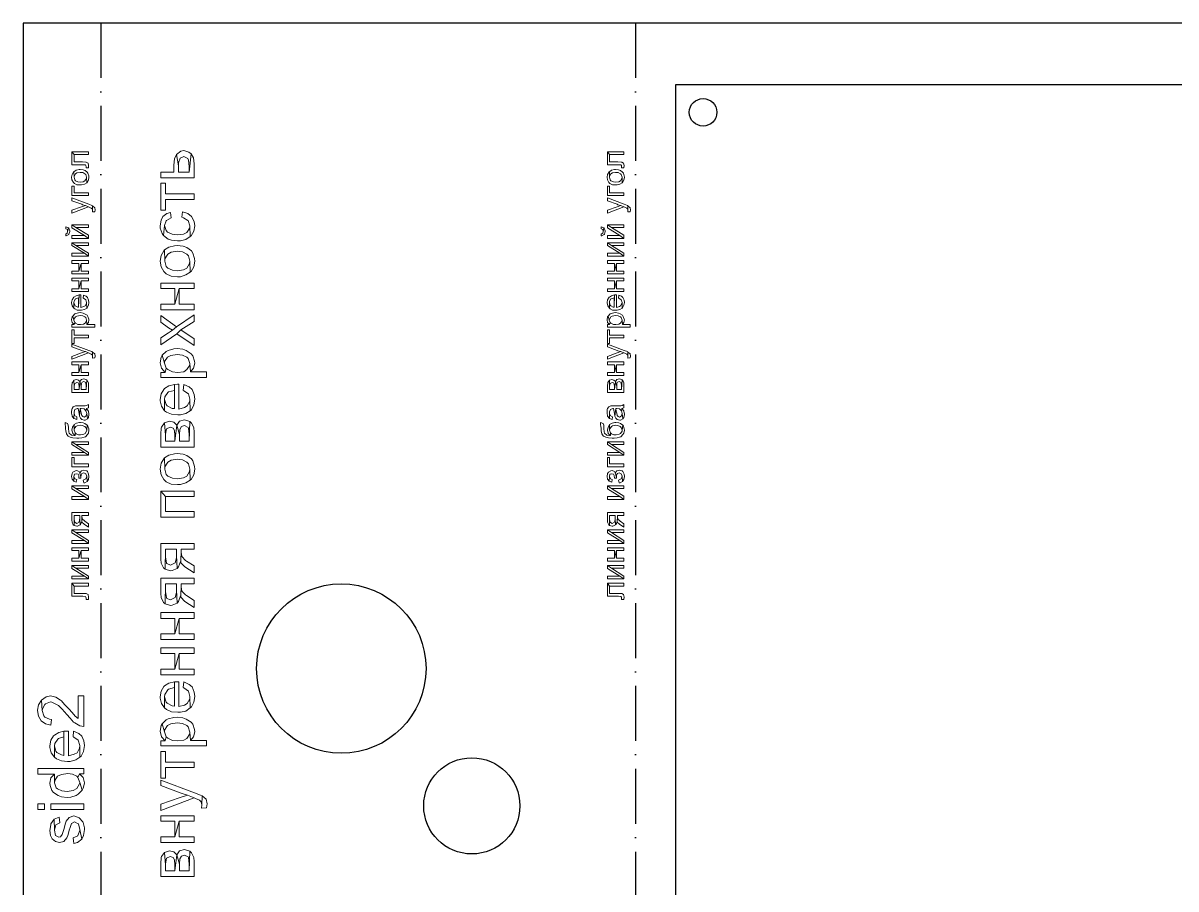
# Model space of a CAD drawing. Header units: millimetres. Extents: x -999 to 572, y 445 to 1201.
# Drawn here: x -999 to -747.2, y 806.9 to 996 of the extents above; entities that cross this region are included whole.
import ezdxf

# ---------------------------------------------------------------- set-up
doc = ezdxf.new("R2010")
doc.units = ezdxf.units.MM
doc.header["$MEASUREMENT"] = 0
doc.linetypes.add('ACAD_ISO10W100', pattern=[18, 12, -3, 0, -3])
doc.layers.add('Drawing', color=30, linetype='Continuous')

msp = doc.modelspace()

# ---------------------------------------------------------------- linework, layer by layer
at = {"color": 0}
msp.add_lwpolyline([(-396, 996), (-999, 996), (-999, 670), (-396, 670)], close=True, dxfattribs=at)
for centre, radius in [((-850.5, 976.5), 3), ((-929.5, 855), 18.5), ((-901, 825), 10.5)]:
    msp.add_circle(centre, radius)
at = {"layer": 'Drawing', "linetype": 'ACAD_ISO10W100'}
for p, q in [((-982, 996), (-982, 670)), ((-865.25, 996), (-865.25, 670))]:
    msp.add_line(p, q, dxfattribs=at)
at = {"layer": 'Drawing'}
msp.add_lwpolyline([(-856.5, 682.5), (-446.5, 682.5), (-446.5, 982.5), (-856.5, 982.5)], close=True, dxfattribs=at)
at = {"layer": 'Drawing', "color": 30, "lineweight": 0}
for points in [[(-988.33, 967.87), (-988.33, 965.03), (-985.96, 965.03), (-985.38, 965.03), (-985.26, 964.92), (-985.21, 964.63), (-985.21, 964.34), (-984.68, 964.34), (-984.68, 964.86), (-984.8, 965.38), (-985.21, 965.61), (-985.26, 965.61), (-986.02, 965.67), (-987.81, 965.67), (-987.81, 967.29)], [(-988.33, 967.87), (-987.81, 967.29), (-984.68, 967.29), (-984.68, 967.87)], [(-968.92, 963.42), (-968.92, 962.16), (-961.66, 962.16), (-961.66, 965.27), (-961.8, 966.53), (-962.32, 967.42), (-962.69, 963.42), (-965.07, 963.42), (-965.07, 964.83), (-965.51, 967.28), (-965.96, 966.31), (-966.1, 964.98), (-966.1, 963.42)], [(-965.51, 967.28), (-965.07, 964.83), (-965.07, 965.5), (-964.7, 966.46), (-963.88, 966.83), (-962.99, 966.39), (-962.84, 966.02), (-962.69, 964.68), (-962.69, 963.42), (-962.32, 967.42), (-962.77, 967.79), (-963.88, 968.16), (-964.55, 968.02)], [(-871.36, 967.87), (-871.36, 965.03), (-868.99, 965.03), (-868.47, 965.03), (-868.29, 964.92), (-868.29, 964.63), (-868.29, 964.34), (-867.77, 964.34), (-867.71, 964.86), (-867.89, 965.38), (-868.23, 965.61), (-868.35, 965.61), (-869.1, 965.67), (-870.9, 965.67), (-870.9, 967.29)], [(-871.36, 967.87), (-870.9, 967.29), (-867.77, 967.29), (-867.77, 967.87)], [(-988.39, 962.31), (-988.33, 961.73), (-987.98, 961.15), (-987.75, 960.92), (-987.23, 960.69), (-986.54, 960.63), (-986.25, 960.63), (-985.61, 960.81), (-985.09, 961.1), (-985.15, 962.31), (-985.15, 962.08), (-985.49, 961.56), (-985.84, 961.33), (-986.54, 961.27), (-987.06, 961.33), (-987.52, 961.56), (-987.69, 961.73), (-987.87, 962.31), (-987.93, 963.53), (-987.98, 963.47), (-988.27, 962.95)], [(-987.93, 963.53), (-987.87, 962.31), (-987.87, 962.54), (-987.52, 963.06), (-987.23, 963.29), (-986.54, 963.35), (-985.96, 963.35), (-985.49, 963.06), (-985.32, 962.89), (-985.15, 962.31), (-985.09, 961.1), (-985.03, 961.15), (-984.74, 961.67), (-984.63, 962.31), (-984.63, 962.6), (-984.86, 963.18), (-984.97, 963.41), (-985.44, 963.82), (-985.84, 963.93), (-986.54, 963.99), (-986.77, 963.99), (-987.4, 963.87)], [(-871.47, 962.31), (-871.36, 961.73), (-871.07, 961.15), (-870.84, 960.92), (-870.26, 960.69), (-869.57, 960.63), (-869.28, 960.63), (-868.64, 960.81), (-868.18, 961.1), (-868.18, 962.31), (-868.23, 962.08), (-868.52, 961.56), (-868.87, 961.33), (-869.57, 961.27), (-870.09, 961.33), (-870.61, 961.56), (-870.78, 961.73), (-870.95, 962.31), (-870.95, 963.53), (-871.01, 963.47), (-871.36, 962.95)], [(-870.95, 963.53), (-870.95, 962.31), (-870.95, 962.54), (-870.61, 963.06), (-870.26, 963.29), (-869.62, 963.35), (-869.04, 963.35), (-868.52, 963.06), (-868.35, 962.89), (-868.18, 962.31), (-868.18, 961.1), (-868.12, 961.15), (-867.77, 961.67), (-867.66, 962.31), (-867.71, 962.6), (-867.89, 963.18), (-868.06, 963.41), (-868.52, 963.82), (-868.93, 963.93), (-869.62, 963.99), (-869.85, 963.99), (-870.49, 963.87)], [(-988.33, 960.4), (-988.33, 958.32), (-984.68, 958.32), (-984.68, 958.9), (-987.81, 958.9), (-987.81, 960.4)], [(-968.92, 961.05), (-968.92, 955.12), (-967.88, 955.12), (-967.88, 957.49), (-961.66, 957.49), (-961.66, 958.68), (-967.88, 958.68), (-967.88, 961.05)], [(-871.36, 960.4), (-871.36, 958.32), (-867.77, 958.32), (-867.77, 958.9), (-870.9, 958.9), (-870.9, 960.4)], [(-988.33, 957.8), (-988.33, 957.16), (-986.19, 956.41), (-986.02, 956.29), (-985.38, 956.12), (-984.68, 955.83), (-984.57, 955.77), (-984.11, 955.6), (-983.87, 955.37), (-983.82, 955.08), (-983.82, 956.06), (-983.99, 956.12), (-984.63, 956.41)], [(-871.36, 957.8), (-871.36, 957.16), (-869.28, 956.41), (-869.1, 956.29), (-868.47, 956.12), (-867.77, 955.83), (-867.6, 955.77), (-867.13, 955.6), (-866.96, 955.37), (-866.9, 955.08), (-866.9, 956.06), (-867.02, 956.12), (-867.71, 956.41)], [(-988.33, 955.13), (-988.33, 954.44), (-984.68, 955.83), (-985.38, 956.12), (-985.61, 956.06), (-986.25, 955.89)], [(-983.87, 954.73), (-983.3, 954.79), (-983.24, 955.19), (-983.35, 955.65), (-983.82, 956.06), (-983.82, 955.08)], [(-969.07, 951.71), (-969.07, 951.19), (-968.62, 950.01), (-968.33, 949.56), (-968.1, 951.79), (-967.73, 952.82), (-967.66, 952.9), (-966.62, 953.42), (-966.77, 954.6), (-967.59, 954.38), (-968.47, 953.71), (-968.85, 952.97)], [(-964.32, 953.57), (-963.95, 953.49), (-962.99, 952.9), (-962.92, 952.9), (-962.55, 951.71), (-962.47, 949.34), (-962.32, 949.49), (-961.73, 950.53), (-961.51, 951.71), (-961.66, 952.68), (-962.25, 953.71), (-962.99, 954.38), (-964.18, 954.75)], [(-871.36, 955.13), (-871.36, 954.44), (-867.77, 955.83), (-868.47, 956.12), (-868.7, 956.06), (-869.28, 955.89)], [(-866.96, 954.73), (-866.38, 954.79), (-866.32, 955.19), (-866.44, 955.65), (-866.9, 956.06), (-866.9, 955.08)], [(-988.33, 951.95), (-988.33, 951.26), (-985.55, 949.58), (-984.68, 948.94), (-984.68, 949.64), (-987.46, 951.31)], [(-988.33, 951.95), (-987.46, 951.31), (-984.68, 951.31), (-984.68, 951.95)], [(-968.33, 949.56), (-967.29, 948.82), (-966.55, 948.6), (-965.29, 948.45), (-964.62, 948.45), (-963.44, 948.75), (-962.47, 949.34), (-962.55, 951.71), (-962.55, 951.27), (-963.21, 950.23), (-963.95, 949.86), (-965.29, 949.71), (-966.47, 949.86), (-967.44, 950.3), (-967.73, 950.67), (-968.1, 951.79)], [(-871.36, 951.95), (-871.36, 951.26), (-868.64, 949.58), (-867.77, 948.94), (-867.77, 949.64), (-870.49, 951.31)], [(-871.36, 951.95), (-870.49, 951.31), (-867.77, 951.31), (-867.77, 951.95)], [(-989.66, 951.49), (-989.66, 951.08), (-989.31, 950.91), (-989.26, 950.5), (-989.08, 951.26)], [(-989.66, 949.92), (-989.66, 949.52), (-989.55, 949.52), (-989.03, 949.81), (-988.97, 949.87), (-988.79, 950.5), (-988.79, 950.62), (-989.03, 951.2), (-989.08, 951.26), (-989.26, 950.5), (-989.37, 950.1)], [(-988.33, 949.58), (-988.33, 948.94), (-984.68, 948.94), (-985.55, 949.58)], [(-872.75, 951.49), (-872.75, 951.08), (-872.4, 950.91), (-872.29, 950.5), (-872.17, 951.26)], [(-872.75, 949.92), (-872.75, 949.52), (-872.63, 949.52), (-872.11, 949.81), (-872.05, 949.87), (-871.88, 950.5), (-871.88, 950.62), (-872.11, 951.2), (-872.17, 951.26), (-872.29, 950.5), (-872.4, 950.1)], [(-871.36, 949.58), (-871.36, 948.94), (-867.77, 948.94), (-868.64, 949.58)], [(-988.33, 948.02), (-988.33, 947.38), (-985.55, 945.7), (-984.68, 945.06), (-984.68, 945.7), (-987.46, 947.44)], [(-988.33, 948.02), (-987.46, 947.44), (-984.68, 947.44), (-984.68, 948.02)], [(-968.1, 946.45), (-968.03, 944), (-968.03, 944.52), (-967.36, 945.49), (-966.62, 945.93), (-965.36, 946.15), (-964.18, 946.01), (-963.21, 945.49), (-962.84, 945.12), (-962.55, 944), (-962.47, 941.56), (-962.32, 941.71), (-961.73, 942.74), (-961.51, 944), (-961.58, 944.6), (-961.95, 945.71), (-962.25, 946.23), (-963.21, 946.97), (-964.03, 947.27), (-965.36, 947.41), (-965.96, 947.34), (-967.14, 947.04)], [(-871.36, 948.02), (-871.36, 947.38), (-868.64, 945.7), (-867.77, 945.06), (-867.77, 945.7), (-870.49, 947.44)], [(-871.36, 948.02), (-870.49, 947.44), (-867.77, 947.44), (-867.77, 948.02)], [(-988.33, 945.7), (-988.33, 945.06), (-984.68, 945.06), (-985.55, 945.7)], [(-969.07, 944), (-969.07, 944), (-968.85, 942.74), (-968.25, 941.71), (-967.73, 941.19), (-966.62, 940.74), (-965.29, 940.6), (-964.62, 940.6), (-963.44, 940.97), (-962.47, 941.56), (-962.55, 944), (-962.62, 943.49), (-963.21, 942.45), (-963.95, 942.08), (-965.29, 941.86), (-966.4, 942), (-967.36, 942.45), (-967.73, 942.82), (-968.03, 944), (-968.1, 946.45), (-968.25, 946.23), (-968.85, 945.19)], [(-871.36, 945.7), (-871.36, 945.06), (-867.77, 945.06), (-868.64, 945.7)], [(-988.33, 944.14), (-988.33, 943.5), (-986.83, 943.5), (-986.83, 941.82), (-986.3, 943.5), (-984.68, 943.5), (-984.68, 944.14)], [(-988.33, 941.82), (-988.33, 941.19), (-984.68, 941.19), (-984.68, 941.82), (-986.3, 941.82), (-986.3, 943.5), (-986.83, 941.82)], [(-871.36, 944.14), (-871.36, 943.5), (-869.85, 943.5), (-869.85, 941.82), (-869.39, 943.5), (-867.77, 943.5), (-867.77, 944.14)], [(-871.36, 941.82), (-871.36, 941.19), (-867.77, 941.19), (-867.77, 941.82), (-869.39, 941.82), (-869.39, 943.5), (-869.85, 941.82)], [(-988.33, 940.26), (-988.33, 939.68), (-986.83, 939.68), (-986.83, 937.94), (-986.3, 939.68), (-984.68, 939.68), (-984.68, 940.26)], [(-988.33, 937.94), (-988.33, 937.37), (-984.68, 937.37), (-984.68, 937.94), (-986.3, 937.94), (-986.3, 939.68), (-986.83, 937.94)], [(-968.92, 939.19), (-968.92, 938), (-965.88, 938), (-965.88, 934.59), (-964.92, 938), (-961.66, 938), (-961.66, 939.19)], [(-871.36, 940.26), (-871.36, 939.68), (-869.85, 939.68), (-869.85, 937.94), (-869.39, 939.68), (-867.77, 939.68), (-867.77, 940.26)], [(-871.36, 937.94), (-871.36, 937.37), (-867.77, 937.37), (-867.77, 937.94), (-869.39, 937.94), (-869.39, 939.68), (-869.85, 937.94)], [(-988.39, 934.93), (-988.39, 934.88), (-988.27, 934.24), (-987.93, 933.72), (-987.93, 934.93), (-987.87, 935.22), (-987.52, 935.74), (-987.46, 935.74), (-986.88, 935.98), (-986.88, 933.95), (-986.77, 936.61), (-987.4, 936.44), (-987.93, 936.15), (-987.93, 936.09), (-988.27, 935.57)], [(-987.93, 933.72), (-987.69, 933.6), (-987.17, 933.31), (-986.48, 933.26), (-986.25, 933.26), (-985.61, 933.43), (-985.09, 933.72), (-985.15, 934.99), (-985.15, 934.76), (-985.44, 934.24), (-985.73, 934.07), (-986.36, 933.89), (-986.36, 936.61), (-986.54, 936.61), (-986.77, 936.61), (-986.88, 933.95), (-987.06, 933.95), (-987.64, 934.24), (-987.69, 934.36), (-987.93, 934.93)], [(-968.92, 934.59), (-968.92, 933.33), (-961.66, 933.33), (-961.66, 934.59), (-964.92, 934.59), (-964.92, 938), (-965.88, 934.59)], [(-871.47, 934.93), (-871.47, 934.88), (-871.3, 934.24), (-870.95, 933.72), (-870.95, 934.93), (-870.95, 935.22), (-870.61, 935.74), (-870.55, 935.74), (-869.91, 935.98), (-869.91, 933.95), (-869.85, 936.61), (-870.49, 936.44), (-870.95, 936.15), (-871.01, 936.09), (-871.36, 935.57)], [(-870.95, 933.72), (-870.78, 933.6), (-870.26, 933.31), (-869.57, 933.26), (-869.28, 933.26), (-868.64, 933.43), (-868.18, 933.72), (-868.18, 934.99), (-868.23, 934.76), (-868.52, 934.24), (-868.75, 934.07), (-869.39, 933.89), (-869.39, 936.61), (-869.57, 936.61), (-869.85, 936.61), (-869.91, 933.95), (-870.14, 933.95), (-870.66, 934.24), (-870.78, 934.36), (-870.95, 934.93)], [(-985.84, 935.92), (-985.78, 935.92), (-985.32, 935.57), (-985.15, 934.99), (-985.09, 933.72), (-985.03, 933.83), (-984.74, 934.36), (-984.63, 934.99), (-984.68, 935.46), (-984.92, 936.03), (-985.21, 936.32), (-985.78, 936.56)], [(-868.93, 935.92), (-868.87, 935.92), (-868.35, 935.57), (-868.18, 934.99), (-868.18, 933.72), (-868.12, 933.83), (-867.77, 934.36), (-867.66, 934.99), (-867.71, 935.46), (-868, 936.03), (-868.29, 936.32), (-868.87, 936.56)], [(-988.39, 931.17), (-988.27, 930.59), (-987.87, 930.13), (-987.69, 930.59), (-987.93, 931.11), (-988.16, 931.98), (-988.27, 931.81)], [(-988.16, 931.98), (-987.93, 931.11), (-987.93, 931.29), (-987.58, 931.81), (-987.23, 931.98), (-986.54, 932.1), (-985.96, 932.04), (-985.49, 931.81), (-985.32, 931.69), (-985.15, 931.11), (-985.09, 930.19), (-984.74, 930.59), (-984.63, 931.17), (-984.63, 931.35), (-984.86, 931.92), (-985.03, 932.16), (-985.55, 932.5), (-985.9, 932.62), (-986.54, 932.74), (-986.88, 932.68), (-987.46, 932.56), (-987.69, 932.45)], [(-968.92, 927.26), (-968.92, 925.7), (-965.44, 928.14), (-964.55, 928.96), (-963.95, 929.33), (-961.66, 930.81), (-961.66, 932.3), (-965.51, 929.63), (-966.4, 928.89), (-967.22, 928.37)], [(-968.92, 932.15), (-968.92, 930.66), (-967.22, 929.4), (-966.4, 928.89), (-965.51, 929.63)], [(-871.47, 931.17), (-871.36, 930.59), (-870.9, 930.13), (-870.78, 930.59), (-871.01, 931.11), (-871.24, 931.98), (-871.36, 931.81)], [(-871.24, 931.98), (-871.01, 931.11), (-870.95, 931.29), (-870.66, 931.81), (-870.32, 931.98), (-869.62, 932.1), (-869.04, 932.04), (-868.52, 931.81), (-868.41, 931.69), (-868.18, 931.11), (-868.12, 930.19), (-867.83, 930.59), (-867.66, 931.17), (-867.71, 931.35), (-867.94, 931.92), (-868.06, 932.16), (-868.58, 932.5), (-868.93, 932.62), (-869.62, 932.74), (-869.97, 932.68), (-870.55, 932.56), (-870.78, 932.45)], [(-988.33, 930.13), (-988.33, 929.55), (-983.3, 929.55), (-983.3, 930.19), (-985.09, 930.19), (-985.15, 931.11), (-985.15, 930.94), (-985.44, 930.42), (-985.78, 930.25), (-986.48, 930.13), (-987.06, 930.19), (-987.58, 930.42), (-987.69, 930.59), (-987.87, 930.13)], [(-871.36, 930.13), (-871.36, 929.55), (-866.38, 929.55), (-866.38, 930.19), (-868.12, 930.19), (-868.18, 931.11), (-868.18, 930.94), (-868.52, 930.42), (-868.87, 930.25), (-869.57, 930.13), (-870.09, 930.19), (-870.61, 930.42), (-870.78, 930.59), (-870.9, 930.13)], [(-988.33, 928.97), (-988.33, 926.02), (-987.81, 926.02), (-987.81, 927.24), (-984.68, 927.24), (-984.68, 927.82), (-987.81, 927.82), (-987.81, 928.97)], [(-965.44, 928.14), (-961.66, 925.55), (-961.66, 927.03), (-964.55, 928.96)], [(-871.36, 928.97), (-871.36, 926.02), (-870.9, 926.02), (-870.9, 927.24), (-867.77, 927.24), (-867.77, 927.82), (-870.9, 927.82), (-870.9, 928.97)], [(-988.33, 925.85), (-988.33, 925.27), (-986.19, 924.46), (-986.02, 924.4), (-985.38, 924.23), (-984.68, 923.94), (-984.57, 923.88), (-984.11, 923.65), (-983.87, 923.47), (-983.82, 923.13), (-983.82, 924.11), (-983.99, 924.23), (-984.63, 924.46)], [(-988.33, 923.19), (-988.33, 922.55), (-984.68, 923.94), (-985.38, 924.23), (-985.61, 924.17), (-986.25, 923.94)], [(-983.87, 922.78), (-983.3, 922.84), (-983.24, 923.24), (-983.35, 923.76), (-983.82, 924.11), (-983.82, 923.13)], [(-968.62, 923.48), (-968.1, 921.7), (-968.1, 922.07), (-967.44, 923.03), (-966.7, 923.4), (-965.36, 923.62), (-964.18, 923.48), (-963.21, 923.03), (-962.92, 922.73), (-962.55, 921.62), (-962.4, 919.84), (-961.8, 920.59), (-961.51, 921.7), (-961.58, 922.14), (-961.95, 923.33), (-962.32, 923.77), (-963.36, 924.44), (-964.1, 924.74), (-965.36, 924.88), (-966.1, 924.81), (-967.29, 924.51), (-967.73, 924.29)], [(-871.36, 925.85), (-871.36, 925.27), (-869.28, 924.46), (-869.1, 924.4), (-868.47, 924.23), (-867.77, 923.94), (-867.6, 923.88), (-867.13, 923.65), (-866.96, 923.47), (-866.9, 923.13), (-866.9, 924.11), (-867.02, 924.23), (-867.71, 924.46)], [(-871.36, 923.19), (-871.36, 922.55), (-867.77, 923.94), (-868.47, 924.23), (-868.7, 924.17), (-869.28, 923.94)], [(-866.96, 922.78), (-866.38, 922.84), (-866.32, 923.24), (-866.44, 923.76), (-866.9, 924.11), (-866.9, 923.13)], [(-988.33, 921.97), (-988.33, 921.33), (-986.83, 921.33), (-986.83, 919.65), (-986.3, 921.33), (-984.68, 921.33), (-984.68, 921.97)], [(-969.07, 921.77), (-969.07, 921.77), (-968.77, 920.59), (-967.96, 919.7), (-967.73, 920.59), (-968.1, 921.7), (-968.62, 923.48), (-968.85, 923.03)], [(-968.92, 919.7), (-968.92, 918.58), (-958.91, 918.58), (-958.91, 919.84), (-962.4, 919.84), (-962.55, 921.62), (-962.55, 921.25), (-963.21, 920.29), (-963.88, 919.84), (-965.29, 919.7), (-966.4, 919.84), (-967.36, 920.29), (-967.73, 920.59), (-967.96, 919.7)], [(-871.36, 921.97), (-871.36, 921.33), (-869.85, 921.33), (-869.85, 919.65), (-869.39, 921.33), (-867.77, 921.33), (-867.77, 921.97)], [(-988.33, 919.65), (-988.33, 919.02), (-984.68, 919.02), (-984.68, 919.65), (-986.3, 919.65), (-986.3, 921.33), (-986.83, 919.65)], [(-871.36, 919.65), (-871.36, 919.02), (-867.77, 919.02), (-867.77, 919.65), (-869.39, 919.65), (-869.39, 921.33), (-869.85, 919.65)], [(-988.33, 916.76), (-988.33, 915.31), (-984.68, 915.31), (-984.68, 916.93), (-984.74, 917.4), (-984.97, 917.92), (-985.09, 918.09), (-985.21, 915.95), (-986.3, 915.95), (-986.3, 916.7), (-986.59, 917.69), (-986.77, 915.95), (-987.81, 915.95), (-987.81, 916.59), (-987.93, 917.98), (-988.21, 917.51), (-988.27, 917.4)], [(-987.93, 917.98), (-987.81, 916.59), (-987.81, 916.7), (-987.69, 917.28), (-987.29, 917.51), (-987, 917.4), (-986.83, 917.11), (-986.77, 916.59), (-986.77, 915.95), (-986.59, 917.69), (-986.88, 918.03), (-987.35, 918.15)], [(-986.59, 917.69), (-986.3, 916.7), (-986.25, 917.28), (-986.07, 917.57), (-985.73, 917.69), (-985.32, 917.46), (-985.32, 917.4), (-985.21, 916.76), (-985.21, 915.95), (-985.09, 918.09), (-985.73, 918.32), (-986.25, 918.15)], [(-969.07, 913.77), (-969.07, 913.47), (-968.77, 912.28), (-968.1, 911.32), (-968.1, 913.77), (-968.03, 914.36), (-967.36, 915.32), (-967.22, 915.47), (-965.96, 915.77), (-965.96, 911.77), (-965.96, 917.03), (-967.14, 916.73), (-968.1, 916.14), (-968.25, 915.99), (-968.85, 915.03)], [(-968.1, 911.32), (-967.66, 911.03), (-966.55, 910.58), (-965.21, 910.43), (-964.62, 910.43), (-963.44, 910.73), (-962.47, 911.32), (-962.55, 913.84), (-962.55, 913.4), (-963.14, 912.36), (-963.73, 911.99), (-964.99, 911.69), (-964.99, 917.1), (-965.29, 917.1), (-965.96, 917.03), (-965.96, 911.77), (-966.47, 911.84), (-967.51, 912.36), (-967.73, 912.66), (-968.1, 913.77)], [(-964.03, 915.77), (-963.88, 915.69), (-962.84, 915.03), (-962.55, 913.84), (-962.47, 911.32), (-962.25, 911.54), (-961.73, 912.58), (-961.51, 913.84), (-961.66, 914.88), (-962.1, 915.92), (-962.69, 916.51), (-963.88, 917.03)], [(-871.36, 916.76), (-871.36, 915.31), (-867.77, 915.31), (-867.77, 916.93), (-867.77, 917.4), (-868, 917.92), (-868.18, 918.09), (-868.29, 915.95), (-869.33, 915.95), (-869.33, 916.7), (-869.62, 917.69), (-869.85, 915.95), (-870.9, 915.95), (-870.9, 916.59), (-870.95, 917.98), (-871.3, 917.51), (-871.3, 917.4)], [(-870.95, 917.98), (-870.9, 916.59), (-870.9, 916.7), (-870.78, 917.28), (-870.38, 917.51), (-870.09, 917.4), (-869.91, 917.11), (-869.85, 916.59), (-869.85, 915.95), (-869.62, 917.69), (-869.97, 918.03), (-870.43, 918.15)], [(-869.62, 917.69), (-869.33, 916.7), (-869.33, 917.28), (-869.16, 917.57), (-868.81, 917.69), (-868.41, 917.46), (-868.35, 917.4), (-868.29, 916.76), (-868.29, 915.95), (-868.18, 918.09), (-868.75, 918.32), (-869.33, 918.15)], [(-988.39, 911.03), (-988.39, 910.8), (-988.27, 910.22), (-988.27, 910.16), (-987.93, 909.64), (-987.87, 910.92), (-987.87, 911.09), (-987.69, 911.61), (-987.17, 911.78), (-987, 911.78), (-986.88, 911.44), (-986.77, 910.74), (-986.71, 910.16), (-986.54, 911.78), (-986.3, 911.78), (-985.67, 911.73), (-985.26, 911.32), (-985.26, 911.32), (-985.15, 911.84), (-984.68, 911.96), (-984.68, 912.65), (-985.15, 912.48), (-985.44, 912.42), (-986.19, 912.42), (-987.06, 912.42), (-987.58, 912.42), (-988.04, 912.19), (-988.27, 911.78), (-988.33, 911.67)], [(-986.71, 910.16), (-986.48, 909.7), (-986.13, 909.41), (-985.67, 909.29), (-985.44, 909.29), (-984.92, 909.58), (-985.09, 910.68), (-985.26, 910.1), (-985.67, 909.93), (-985.96, 910.05), (-986.19, 910.28), (-986.3, 910.8), (-986.36, 911.26), (-986.54, 911.78)], [(-985.26, 911.32), (-985.09, 910.68), (-984.92, 909.58), (-984.74, 909.87), (-984.63, 910.51), (-984.63, 910.57), (-984.74, 911.2), (-984.8, 911.32), (-985.15, 911.84)], [(-871.47, 911.03), (-871.47, 910.8), (-871.36, 910.22), (-871.36, 910.16), (-870.95, 909.64), (-870.95, 910.92), (-870.95, 911.09), (-870.72, 911.61), (-870.2, 911.78), (-870.09, 911.78), (-869.97, 911.44), (-869.85, 910.74), (-869.74, 910.16), (-869.57, 911.78), (-869.33, 911.78), (-868.75, 911.73), (-868.29, 911.32), (-868.29, 911.32), (-868.23, 911.84), (-867.77, 911.96), (-867.77, 912.65), (-868.18, 912.48), (-868.47, 912.42), (-869.28, 912.42), (-870.09, 912.42), (-870.66, 912.42), (-871.07, 912.19), (-871.36, 911.78), (-871.42, 911.67)], [(-869.74, 910.16), (-869.57, 909.7), (-869.22, 909.41), (-868.7, 909.29), (-868.52, 909.29), (-868, 909.58), (-868.18, 910.68), (-868.35, 910.1), (-868.75, 909.93), (-869.04, 910.05), (-869.22, 910.28), (-869.33, 910.8), (-869.45, 911.26), (-869.57, 911.78)], [(-868.29, 911.32), (-868.18, 910.68), (-868, 909.58), (-867.83, 909.87), (-867.66, 910.51), (-867.66, 910.57), (-867.83, 911.2), (-867.83, 911.32), (-868.23, 911.84)], [(-987.93, 909.64), (-987.87, 909.64), (-987.29, 909.41), (-987.23, 909.99), (-987.75, 910.28), (-987.75, 910.34), (-987.87, 910.92)], [(-968.92, 906.21), (-968.92, 903.39), (-961.66, 903.39), (-961.66, 906.65), (-961.73, 907.62), (-962.18, 908.58), (-962.55, 908.95), (-962.69, 904.65), (-964.84, 904.65), (-964.84, 906.13), (-965.44, 908.13), (-965.88, 904.65), (-967.88, 904.65), (-967.88, 905.99), (-968.1, 908.65), (-968.77, 907.76), (-968.85, 907.54)], [(-968.1, 908.65), (-967.88, 905.99), (-967.88, 906.21), (-967.66, 907.39), (-966.84, 907.76), (-966.25, 907.54), (-965.96, 907.02), (-965.88, 905.91), (-965.88, 904.65), (-965.44, 908.13), (-966.1, 908.8), (-966.99, 909.02)], [(-965.44, 908.13), (-964.84, 906.13), (-964.77, 907.25), (-964.4, 907.84), (-963.73, 908.06), (-962.92, 907.69), (-962.84, 907.54), (-962.69, 906.21), (-962.69, 904.65), (-962.55, 908.95), (-963.73, 909.32), (-964.84, 909.02)], [(-870.95, 909.64), (-870.95, 909.64), (-870.38, 909.41), (-870.26, 909.99), (-870.78, 910.28), (-870.84, 910.34), (-870.95, 910.92)], [(-989.84, 908.14), (-989.72, 908.02), (-989.72, 908.02), (-989.72, 907.33), (-989.66, 906.92), (-989.49, 906.28), (-989.2, 905.82), (-989.14, 905.76), (-988.68, 905.53), (-988.1, 905.42), (-987.29, 905.36), (-986.83, 905.36), (-986.13, 905.42), (-985.67, 905.53), (-985.38, 905.65), (-984.92, 906.11), (-984.74, 906.4), (-984.63, 907.1), (-984.63, 907.38), (-984.86, 907.96), (-984.97, 908.14), (-985.09, 907.1), (-985.15, 906.86), (-985.44, 906.34), (-985.73, 906.17), (-986.42, 906.05), (-986.88, 906.05), (-987.4, 906.28), (-987.64, 906.52), (-987.64, 905.88), (-987.87, 905.88), (-988.45, 906), (-988.91, 906.4), (-989.03, 906.69), (-989.08, 907.44), (-989.08, 907.62), (-989.14, 908.19), (-989.31, 908.54), (-989.84, 908.72)], [(-988.33, 907.1), (-988.33, 907.04), (-988.16, 906.4), (-988.1, 906.34), (-987.64, 905.88), (-987.64, 906.52), (-987.81, 907.1), (-987.81, 908.31), (-987.87, 908.25), (-988.21, 907.73)], [(-987.81, 908.31), (-987.81, 907.1), (-987.81, 907.33), (-987.46, 907.85), (-987.17, 908.02), (-986.54, 908.14), (-986.07, 908.08), (-985.49, 907.85), (-985.32, 907.67), (-985.09, 907.1), (-984.97, 908.14), (-985.49, 908.54), (-985.84, 908.66), (-986.48, 908.77), (-986.71, 908.77), (-987.35, 908.6)], [(-872.86, 908.14), (-872.81, 908.02), (-872.81, 908.02), (-872.75, 907.33), (-872.75, 906.92), (-872.57, 906.28), (-872.29, 905.82), (-872.23, 905.76), (-871.76, 905.53), (-871.13, 905.42), (-870.32, 905.36), (-869.91, 905.36), (-869.22, 905.42), (-868.75, 905.53), (-868.47, 905.65), (-868, 906.11), (-867.77, 906.4), (-867.66, 907.1), (-867.71, 907.38), (-867.89, 907.96), (-868, 908.14), (-868.18, 907.1), (-868.18, 906.86), (-868.52, 906.34), (-868.81, 906.17), (-869.45, 906.05), (-869.97, 906.05), (-870.49, 906.28), (-870.72, 906.52), (-870.72, 905.88), (-870.9, 905.88), (-871.53, 906), (-872, 906.4), (-872.11, 906.69), (-872.17, 907.44), (-872.17, 907.62), (-872.17, 908.19), (-872.34, 908.54), (-872.86, 908.72)], [(-871.36, 907.1), (-871.36, 907.04), (-871.19, 906.4), (-871.19, 906.34), (-870.72, 905.88), (-870.72, 906.52), (-870.9, 907.1), (-870.9, 908.31), (-870.95, 908.25), (-871.24, 907.73)], [(-870.9, 908.31), (-870.9, 907.1), (-870.84, 907.33), (-870.49, 907.85), (-870.26, 908.02), (-869.57, 908.14), (-869.1, 908.08), (-868.58, 907.85), (-868.41, 907.67), (-868.18, 907.1), (-868, 908.14), (-868.52, 908.54), (-868.87, 908.66), (-869.57, 908.77), (-869.74, 908.77), (-870.38, 908.6)], [(-988.33, 904.55), (-988.33, 903.91), (-985.55, 902.23), (-984.68, 901.6), (-984.68, 902.23), (-987.46, 903.97)], [(-988.33, 904.55), (-987.46, 903.97), (-984.68, 903.97), (-984.68, 904.55)], [(-871.36, 904.55), (-871.36, 903.91), (-868.64, 902.23), (-867.77, 901.6), (-867.77, 902.23), (-870.49, 903.97)], [(-871.36, 904.55), (-870.49, 903.97), (-867.77, 903.97), (-867.77, 904.55)], [(-988.33, 902.23), (-988.33, 901.6), (-984.68, 901.6), (-985.55, 902.23)], [(-968.1, 901.02), (-968.03, 898.57), (-968.03, 899.09), (-967.36, 900.06), (-966.62, 900.5), (-965.36, 900.72), (-964.18, 900.58), (-963.21, 900.06), (-962.84, 899.69), (-962.55, 898.57), (-962.47, 896.13), (-962.32, 896.28), (-961.73, 897.31), (-961.51, 898.57), (-961.58, 899.17), (-961.95, 900.35), (-962.25, 900.8), (-963.21, 901.54), (-964.03, 901.84), (-965.36, 901.98), (-965.96, 901.91), (-967.14, 901.61)], [(-871.36, 902.23), (-871.36, 901.6), (-867.77, 901.6), (-868.64, 902.23)], [(-988.33, 901.13), (-988.33, 899.05), (-984.68, 899.05), (-984.68, 899.69), (-987.81, 899.69), (-987.81, 901.13)], [(-969.07, 898.57), (-969.07, 898.57), (-968.85, 897.31), (-968.25, 896.28), (-967.73, 895.76), (-966.62, 895.31), (-965.29, 895.17), (-964.62, 895.24), (-963.44, 895.54), (-962.47, 896.13), (-962.55, 898.57), (-962.62, 898.06), (-963.21, 897.02), (-963.95, 896.65), (-965.29, 896.43), (-966.4, 896.57), (-967.36, 897.02), (-967.73, 897.39), (-968.03, 898.57), (-968.1, 901.02), (-968.25, 900.8), (-968.85, 899.83)], [(-871.36, 901.13), (-871.36, 899.05), (-867.77, 899.05), (-867.77, 899.69), (-870.9, 899.69), (-870.9, 901.13)], [(-988.39, 896.97), (-988.27, 896.39), (-987.93, 895.92), (-987.93, 896.97), (-987.75, 897.43), (-987.35, 897.55), (-987, 897.43), (-986.83, 897.2), (-986.83, 896.62), (-986.36, 896.62), (-986.36, 896.79), (-986.59, 897.78), (-986.77, 898.01), (-987.35, 898.24), (-987.52, 898.18), (-988.1, 897.89), (-988.27, 897.6)], [(-987.93, 895.92), (-987.4, 895.69), (-987.29, 896.27), (-987.69, 896.45), (-987.93, 896.97)], [(-986.59, 897.78), (-986.36, 896.79), (-986.3, 897.31), (-986.13, 897.6), (-985.73, 897.72), (-985.26, 897.55), (-985.09, 897.02), (-985.03, 895.87), (-984.74, 896.33), (-984.63, 896.97), (-984.68, 897.43), (-984.92, 898.01), (-985.09, 898.18), (-985.73, 898.36), (-986.25, 898.18)], [(-985.84, 896.16), (-985.73, 895.58), (-985.49, 895.58), (-985.03, 895.87), (-985.09, 897.02), (-985.32, 896.45)], [(-871.47, 896.97), (-871.36, 896.39), (-871.01, 895.92), (-870.95, 896.97), (-870.84, 897.43), (-870.43, 897.55), (-870.09, 897.43), (-869.91, 897.2), (-869.85, 896.62), (-869.39, 896.62), (-869.39, 896.79), (-869.68, 897.78), (-869.85, 898.01), (-870.38, 898.24), (-870.61, 898.18), (-871.13, 897.89), (-871.36, 897.6)], [(-871.01, 895.92), (-870.43, 895.69), (-870.38, 896.27), (-870.72, 896.45), (-870.95, 896.97)], [(-869.68, 897.78), (-869.39, 896.79), (-869.39, 897.31), (-869.16, 897.6), (-868.81, 897.72), (-868.35, 897.55), (-868.18, 897.02), (-868.06, 895.87), (-867.77, 896.33), (-867.66, 896.97), (-867.71, 897.43), (-868, 898.01), (-868.18, 898.18), (-868.75, 898.36), (-869.33, 898.18)], [(-868.93, 896.16), (-868.81, 895.58), (-868.58, 895.58), (-868.06, 895.87), (-868.18, 897.02), (-868.35, 896.45)], [(-988.33, 894.94), (-988.33, 894.25), (-985.55, 892.57), (-984.68, 891.93), (-984.68, 892.63), (-987.46, 894.3)], [(-988.33, 894.94), (-987.46, 894.3), (-984.68, 894.3), (-984.68, 894.94)], [(-871.36, 894.94), (-871.36, 894.25), (-868.64, 892.57), (-867.77, 891.93), (-867.77, 892.63), (-870.49, 894.3)], [(-871.36, 894.94), (-870.49, 894.3), (-867.77, 894.3), (-867.77, 894.94)], [(-988.33, 892.57), (-988.33, 891.93), (-984.68, 891.93), (-985.55, 892.57)], [(-968.92, 893.76), (-968.92, 888.05), (-961.66, 888.05), (-961.66, 889.31), (-967.88, 889.31), (-967.88, 892.57)], [(-968.92, 893.76), (-967.88, 892.57), (-961.66, 892.57), (-961.66, 893.76)], [(-871.36, 892.57), (-871.36, 891.93), (-867.77, 891.93), (-868.64, 892.57)], [(-988.33, 889.1), (-988.33, 887.42), (-988.27, 886.95), (-988.04, 886.43), (-987.87, 886.26), (-987.81, 888.46), (-986.59, 888.46), (-986.59, 887.76), (-986.54, 886.37), (-986.42, 886.49), (-986.19, 887.13), (-986.13, 887.01), (-986.13, 888.46), (-984.68, 888.46), (-984.68, 889.1)], [(-871.36, 889.1), (-871.36, 887.42), (-871.36, 886.95), (-871.07, 886.43), (-870.9, 886.26), (-870.9, 888.46), (-869.68, 888.46), (-869.68, 887.76), (-869.62, 886.37), (-869.45, 886.49), (-869.22, 887.13), (-869.22, 887.01), (-869.16, 888.46), (-867.77, 888.46), (-867.77, 889.1)], [(-987.87, 886.26), (-987.29, 886.09), (-987.12, 886.09), (-986.54, 886.37), (-986.59, 887.76), (-986.65, 887.53), (-986.77, 886.95), (-987.23, 886.72), (-987.64, 886.9), (-987.69, 886.95), (-987.81, 887.59), (-987.81, 888.46)], [(-986.13, 887.01), (-985.67, 886.55), (-984.68, 885.85), (-984.68, 886.61), (-985.49, 887.19), (-985.55, 887.24), (-986.02, 887.65), (-986.13, 888.11), (-986.13, 888.46)], [(-870.9, 886.26), (-870.32, 886.09), (-870.2, 886.09), (-869.62, 886.37), (-869.68, 887.76), (-869.68, 887.53), (-869.85, 886.95), (-870.32, 886.72), (-870.72, 886.9), (-870.78, 886.95), (-870.9, 887.59), (-870.9, 888.46)], [(-869.22, 887.01), (-868.75, 886.55), (-867.77, 885.85), (-867.77, 886.61), (-868.58, 887.19), (-868.64, 887.24), (-869.1, 887.65), (-869.16, 888.11), (-869.16, 888.46)], [(-988.33, 885.28), (-988.33, 884.64), (-985.55, 882.96), (-984.68, 882.32), (-984.68, 882.96), (-987.46, 884.7)], [(-988.33, 885.28), (-987.46, 884.7), (-984.68, 884.7), (-984.68, 885.28)], [(-871.36, 885.28), (-871.36, 884.64), (-868.64, 882.96), (-867.77, 882.32), (-867.77, 882.96), (-870.49, 884.7)], [(-871.36, 885.28), (-870.49, 884.7), (-867.77, 884.7), (-867.77, 885.28)], [(-988.33, 882.96), (-988.33, 882.32), (-984.68, 882.32), (-985.55, 882.96)], [(-988.33, 881.4), (-988.33, 880.76), (-986.83, 880.76), (-986.83, 879.08), (-986.3, 880.76), (-984.68, 880.76), (-984.68, 881.4)], [(-968.92, 882.34), (-968.92, 878.93), (-968.85, 878.05), (-968.33, 877.01), (-967.96, 876.71), (-967.88, 881.08), (-965.51, 881.08), (-965.51, 879.75), (-965.36, 876.86), (-965.07, 877.23), (-964.62, 878.42), (-964.55, 878.12), (-964.47, 881.08), (-961.66, 881.08), (-961.66, 882.34)], [(-871.36, 882.96), (-871.36, 882.32), (-867.77, 882.32), (-868.64, 882.96)], [(-871.36, 881.4), (-871.36, 880.76), (-869.85, 880.76), (-869.85, 879.08), (-869.39, 880.76), (-867.77, 880.76), (-867.77, 881.4)], [(-988.33, 879.08), (-988.33, 878.45), (-984.68, 878.45), (-984.68, 879.08), (-986.3, 879.08), (-986.3, 880.76), (-986.83, 879.08)], [(-967.96, 876.71), (-966.77, 876.34), (-966.47, 876.41), (-965.36, 876.86), (-965.51, 879.75), (-965.51, 879.16), (-965.81, 878.12), (-966.77, 877.6), (-967.59, 877.97), (-967.66, 878.05), (-967.88, 879.38), (-967.88, 881.08)], [(-964.55, 878.12), (-963.66, 877.23), (-961.66, 875.9), (-961.66, 877.45), (-963.29, 878.49), (-963.51, 878.64), (-964.32, 879.45), (-964.47, 880.42), (-964.47, 881.08)], [(-871.36, 879.08), (-871.36, 878.45), (-867.77, 878.45), (-867.77, 879.08), (-869.39, 879.08), (-869.39, 880.76), (-869.85, 879.08)], [(-988.33, 877.52), (-988.33, 876.88), (-985.55, 875.15), (-984.68, 874.57), (-984.68, 875.2), (-987.46, 876.94)], [(-988.33, 877.52), (-987.46, 876.94), (-984.68, 876.94), (-984.68, 877.52)], [(-871.36, 877.52), (-871.36, 876.88), (-868.64, 875.15), (-867.77, 874.57), (-867.77, 875.2), (-870.49, 876.94)], [(-871.36, 877.52), (-870.49, 876.94), (-867.77, 876.94), (-867.77, 877.52)], [(-988.33, 875.15), (-988.33, 874.57), (-984.68, 874.57), (-985.55, 875.15)], [(-968.92, 874.78), (-968.92, 871.38), (-968.85, 870.49), (-968.33, 869.45), (-967.96, 869.15), (-967.88, 873.52), (-965.51, 873.52), (-965.51, 872.19), (-965.36, 869.3), (-965.07, 869.67), (-964.62, 870.86), (-964.55, 870.56), (-964.47, 873.52), (-961.66, 873.52), (-961.66, 874.78)], [(-871.36, 875.15), (-871.36, 874.57), (-867.77, 874.57), (-868.64, 875.15)], [(-988.33, 873.64), (-988.33, 870.81), (-985.96, 870.81), (-985.38, 870.75), (-985.26, 870.63), (-985.21, 870.4), (-985.21, 870.11), (-984.68, 870.11), (-984.68, 870.57), (-984.8, 871.15), (-985.21, 871.38), (-985.26, 871.38), (-986.02, 871.38), (-987.81, 871.38), (-987.81, 873.01)], [(-988.33, 873.64), (-987.81, 873.01), (-984.68, 873.01), (-984.68, 873.64)], [(-967.96, 869.15), (-966.77, 868.78), (-966.47, 868.86), (-965.36, 869.3), (-965.51, 872.19), (-965.51, 871.6), (-965.81, 870.49), (-966.77, 870.04), (-967.59, 870.34), (-967.66, 870.49), (-967.88, 871.82), (-967.88, 873.52)], [(-964.55, 870.56), (-963.66, 869.67), (-961.66, 868.34), (-961.66, 869.89), (-963.29, 870.93), (-963.51, 871.08), (-964.32, 871.89), (-964.47, 872.86), (-964.47, 873.52)], [(-871.36, 873.64), (-871.36, 870.81), (-868.99, 870.81), (-868.47, 870.75), (-868.29, 870.63), (-868.29, 870.4), (-868.29, 870.11), (-867.77, 870.11), (-867.71, 870.57), (-867.89, 871.15), (-868.23, 871.38), (-868.35, 871.38), (-869.1, 871.38), (-870.9, 871.38), (-870.9, 873.01)], [(-871.36, 873.64), (-870.9, 873.01), (-867.77, 873.01), (-867.77, 873.64)], [(-968.92, 867.23), (-968.92, 865.97), (-965.88, 865.97), (-965.88, 862.56), (-964.92, 865.97), (-961.66, 865.97), (-961.66, 867.23)], [(-968.92, 862.56), (-968.92, 861.37), (-961.66, 861.37), (-961.66, 862.56), (-964.92, 862.56), (-964.92, 865.97), (-965.88, 862.56)], [(-968.92, 859.52), (-968.92, 858.26), (-965.88, 858.26), (-965.88, 854.85), (-964.92, 858.26), (-961.66, 858.26), (-961.66, 859.52)], [(-968.92, 854.85), (-968.92, 853.66), (-961.66, 853.66), (-961.66, 854.85), (-964.92, 854.85), (-964.92, 858.26), (-965.88, 854.85)], [(-969.07, 848.85), (-969.07, 848.55), (-968.77, 847.36), (-968.1, 846.4), (-968.1, 848.85), (-968.03, 849.36), (-967.36, 850.33), (-967.22, 850.48), (-965.96, 850.85), (-965.96, 846.77), (-965.96, 852.11), (-967.14, 851.81), (-968.1, 851.22), (-968.25, 851.07), (-968.85, 850.03)], [(-968.1, 846.4), (-967.66, 846.03), (-966.55, 845.58), (-965.21, 845.44), (-964.62, 845.44), (-963.44, 845.73), (-962.47, 846.4), (-962.55, 848.92), (-962.55, 848.4), (-963.14, 847.36), (-963.73, 846.99), (-964.99, 846.7), (-964.99, 852.11), (-965.29, 852.11), (-965.96, 852.11), (-965.96, 846.77), (-966.47, 846.84), (-967.51, 847.44), (-967.73, 847.66), (-968.1, 848.85)], [(-964.03, 850.85), (-963.88, 850.77), (-962.84, 850.03), (-962.55, 848.92), (-962.47, 846.4), (-962.25, 846.62), (-961.73, 847.66), (-961.51, 848.92), (-961.66, 849.88), (-962.1, 850.99), (-962.69, 851.51), (-963.88, 852.11)], [(-995, 848.13), (-994.8, 845.83), (-994.73, 846.17), (-994.25, 847.18), (-994.12, 847.32), (-993.04, 847.72), (-992.7, 847.66), (-991.55, 847.11), (-991.28, 846.91), (-990.46, 846.1), (-989.45, 844.95), (-988.7, 844.14), (-987.96, 843.32), (-987.69, 843.12), (-986.6, 842.51), (-985.72, 842.38), (-985.72, 849.01), (-986.94, 849.01), (-986.94, 844.07), (-987.62, 844.61), (-987.89, 844.95), (-988.84, 846.03), (-988.97, 846.17), (-989.92, 847.18), (-990.6, 847.93), (-990.8, 848.13), (-991.82, 848.74), (-993.04, 849.01), (-993.98, 848.81)], [(-995.81, 845.9), (-995.81, 845.83), (-995.61, 844.61), (-995.07, 843.59), (-995.07, 843.59), (-994.12, 842.92), (-992.9, 842.65), (-992.76, 843.87), (-993.24, 843.93), (-994.25, 844.41), (-994.46, 844.68), (-994.8, 845.83), (-995, 848.13), (-995, 848.13), (-995.61, 847.11)], [(-968.62, 842.92), (-968.1, 841.21), (-968.1, 841.51), (-967.44, 842.55), (-966.7, 842.92), (-965.36, 843.14), (-964.18, 842.99), (-963.21, 842.55), (-962.92, 842.25), (-962.55, 841.14), (-962.4, 839.29), (-961.8, 840.1), (-961.51, 841.21), (-961.58, 841.66), (-961.95, 842.84), (-962.32, 843.29), (-963.36, 843.95), (-964.1, 844.25), (-965.36, 844.4), (-966.1, 844.32), (-967.29, 844.03), (-967.73, 843.81)], [(-993.17, 838.11), (-993.17, 837.77), (-992.83, 836.62), (-992.16, 835.67), (-992.16, 838.11), (-992.09, 838.65), (-991.41, 839.6), (-991.28, 839.74), (-990.06, 840.07), (-990.06, 836.01), (-990.06, 841.36), (-991.21, 841.02), (-992.16, 840.48), (-992.36, 840.28), (-992.97, 839.33)], [(-992.16, 835.67), (-991.68, 835.27), (-990.6, 834.86), (-989.31, 834.73), (-988.7, 834.73), (-987.48, 835.07), (-986.6, 835.61), (-986.6, 838.18), (-986.67, 837.64), (-987.21, 836.62), (-987.82, 836.28), (-989.04, 835.95), (-989.04, 841.36), (-989.38, 841.36), (-990.06, 841.36), (-990.06, 836.01), (-990.6, 836.15), (-991.61, 836.69), (-991.82, 836.96), (-992.16, 838.11)], [(-988.09, 840.07), (-987.89, 840.01), (-986.94, 839.33), (-986.94, 839.33), (-986.6, 838.18), (-986.6, 835.61), (-986.33, 835.88), (-985.79, 836.89), (-985.59, 838.18), (-985.72, 839.19), (-986.2, 840.21), (-986.81, 840.82), (-987.96, 841.36)], [(-969.07, 841.29), (-969.07, 841.29), (-968.77, 840.1), (-967.96, 839.21), (-967.73, 840.1), (-968.1, 841.21), (-968.62, 842.92), (-968.85, 842.55)], [(-968.92, 839.21), (-968.92, 838.1), (-958.91, 838.1), (-958.91, 839.29), (-962.4, 839.29), (-962.55, 841.14), (-962.55, 840.77), (-963.21, 839.73), (-963.88, 839.36), (-965.29, 839.21), (-966.4, 839.29), (-967.36, 839.8), (-967.73, 840.1), (-967.96, 839.21)], [(-968.92, 836.91), (-968.92, 831.06), (-967.88, 831.06), (-967.88, 833.36), (-961.66, 833.36), (-961.66, 834.54), (-967.88, 834.54), (-967.88, 836.91)], [(-995.74, 833.17), (-995.74, 831.95), (-992.16, 831.95), (-992.16, 830.06), (-992.09, 830.53), (-991.48, 831.48), (-990.6, 831.88), (-989.24, 832.09), (-988.23, 831.95), (-987.28, 831.48), (-987.01, 831.21), (-986.67, 832.02), (-985.72, 832.02), (-985.72, 833.17)], [(-993.17, 829.99), (-993.1, 829.45), (-992.7, 828.36), (-992.36, 827.96), (-991.34, 827.28), (-990.6, 827.01), (-989.38, 826.87), (-988.57, 826.94), (-987.42, 827.28), (-986.94, 827.55), (-986.06, 828.43), (-986.6, 830.12), (-986.67, 829.79), (-987.28, 828.77), (-988.03, 828.36), (-989.38, 828.16), (-990.53, 828.3), (-991.48, 828.7), (-991.75, 828.97), (-992.16, 830.06), (-992.16, 831.95), (-992.9, 831.14)], [(-987.01, 831.21), (-986.6, 830.12), (-986.06, 828.43), (-985.86, 828.84), (-985.59, 829.99), (-985.59, 830.06), (-985.86, 831.21), (-986.67, 832.02)], [(-968.92, 830.61), (-968.92, 829.43), (-964.7, 827.87), (-964.25, 827.72), (-963.06, 827.35), (-961.66, 826.76), (-961.36, 826.61), (-960.47, 826.24), (-960.1, 825.87), (-959.95, 825.2), (-959.88, 827.2), (-960.25, 827.35), (-961.58, 827.87)], [(-968.92, 825.35), (-968.92, 824.02), (-961.66, 826.76), (-963.06, 827.35), (-963.51, 827.2), (-964.7, 826.83)], [(-960.03, 824.54), (-958.91, 824.61), (-958.77, 825.43), (-958.99, 826.46), (-959.88, 827.2), (-959.95, 825.2)], [(-995.74, 825.45), (-995.74, 824.23), (-994.32, 824.23), (-994.32, 825.45)], [(-992.97, 825.45), (-992.97, 824.23), (-985.72, 824.23), (-985.72, 825.45)], [(-993.17, 819.63), (-993.04, 818.55), (-992.63, 817.8), (-991.95, 817.19), (-991.07, 816.99), (-990.12, 817.26), (-989.45, 818.01), (-989.24, 818.55), (-988.84, 819.9), (-988.77, 820.04), (-988.43, 821.19), (-987.76, 821.53), (-986.94, 821.12), (-986.88, 821.05), (-986.6, 819.83), (-986.2, 817.74), (-985.79, 818.55), (-985.59, 819.83), (-985.59, 820.24), (-985.86, 821.39), (-985.93, 821.53), (-986.74, 822.41), (-986.74, 822.41), (-987.89, 822.81), (-988.91, 822.47), (-989.58, 821.66), (-989.72, 821.26), (-990.12, 819.83), (-990.46, 818.75), (-990.8, 818.28), (-991.21, 818.14), (-991.88, 818.55), (-991.88, 818.55), (-992.16, 819.7), (-992.22, 822.07), (-992.9, 821.12), (-992.97, 820.85)], [(-992.22, 822.07), (-992.16, 819.7), (-991.82, 820.85), (-990.94, 821.32), (-991.14, 822.54)], [(-968.92, 822.83), (-968.92, 821.65), (-965.88, 821.65), (-965.88, 818.24), (-964.92, 821.65), (-961.66, 821.65), (-961.66, 822.83)], [(-968.92, 818.24), (-968.92, 816.98), (-961.66, 816.98), (-961.66, 818.24), (-964.92, 818.24), (-964.92, 821.65), (-965.88, 818.24)], [(-988.09, 818.01), (-987.89, 816.79), (-987.08, 816.99), (-986.2, 817.74), (-986.6, 819.83), (-986.6, 819.63), (-987.01, 818.55), (-987.01, 818.48)], [(-968.92, 812.38), (-968.92, 809.57), (-961.66, 809.57), (-961.66, 812.83), (-961.73, 813.72), (-962.18, 814.75), (-962.55, 815.12), (-962.69, 810.83), (-964.84, 810.83), (-964.84, 812.31), (-965.44, 814.31), (-965.88, 810.83), (-967.88, 810.83), (-967.88, 812.16), (-968.1, 814.83), (-968.77, 813.94), (-968.85, 813.72)], [(-968.1, 814.83), (-967.88, 812.16), (-967.88, 812.38), (-967.66, 813.57), (-966.84, 813.94), (-966.25, 813.72), (-965.96, 813.2), (-965.88, 812.09), (-965.88, 810.83), (-965.44, 814.31), (-966.1, 814.98), (-966.99, 815.2)], [(-965.44, 814.31), (-964.84, 812.31), (-964.77, 813.42), (-964.4, 814.01), (-963.73, 814.24), (-962.92, 813.86), (-962.84, 813.72), (-962.69, 812.38), (-962.69, 810.83), (-962.55, 815.12), (-963.73, 815.5), (-964.84, 815.2)]]:
    msp.add_lwpolyline(points, close=True, dxfattribs=at)

doc.saveas('drawing.dxf')
